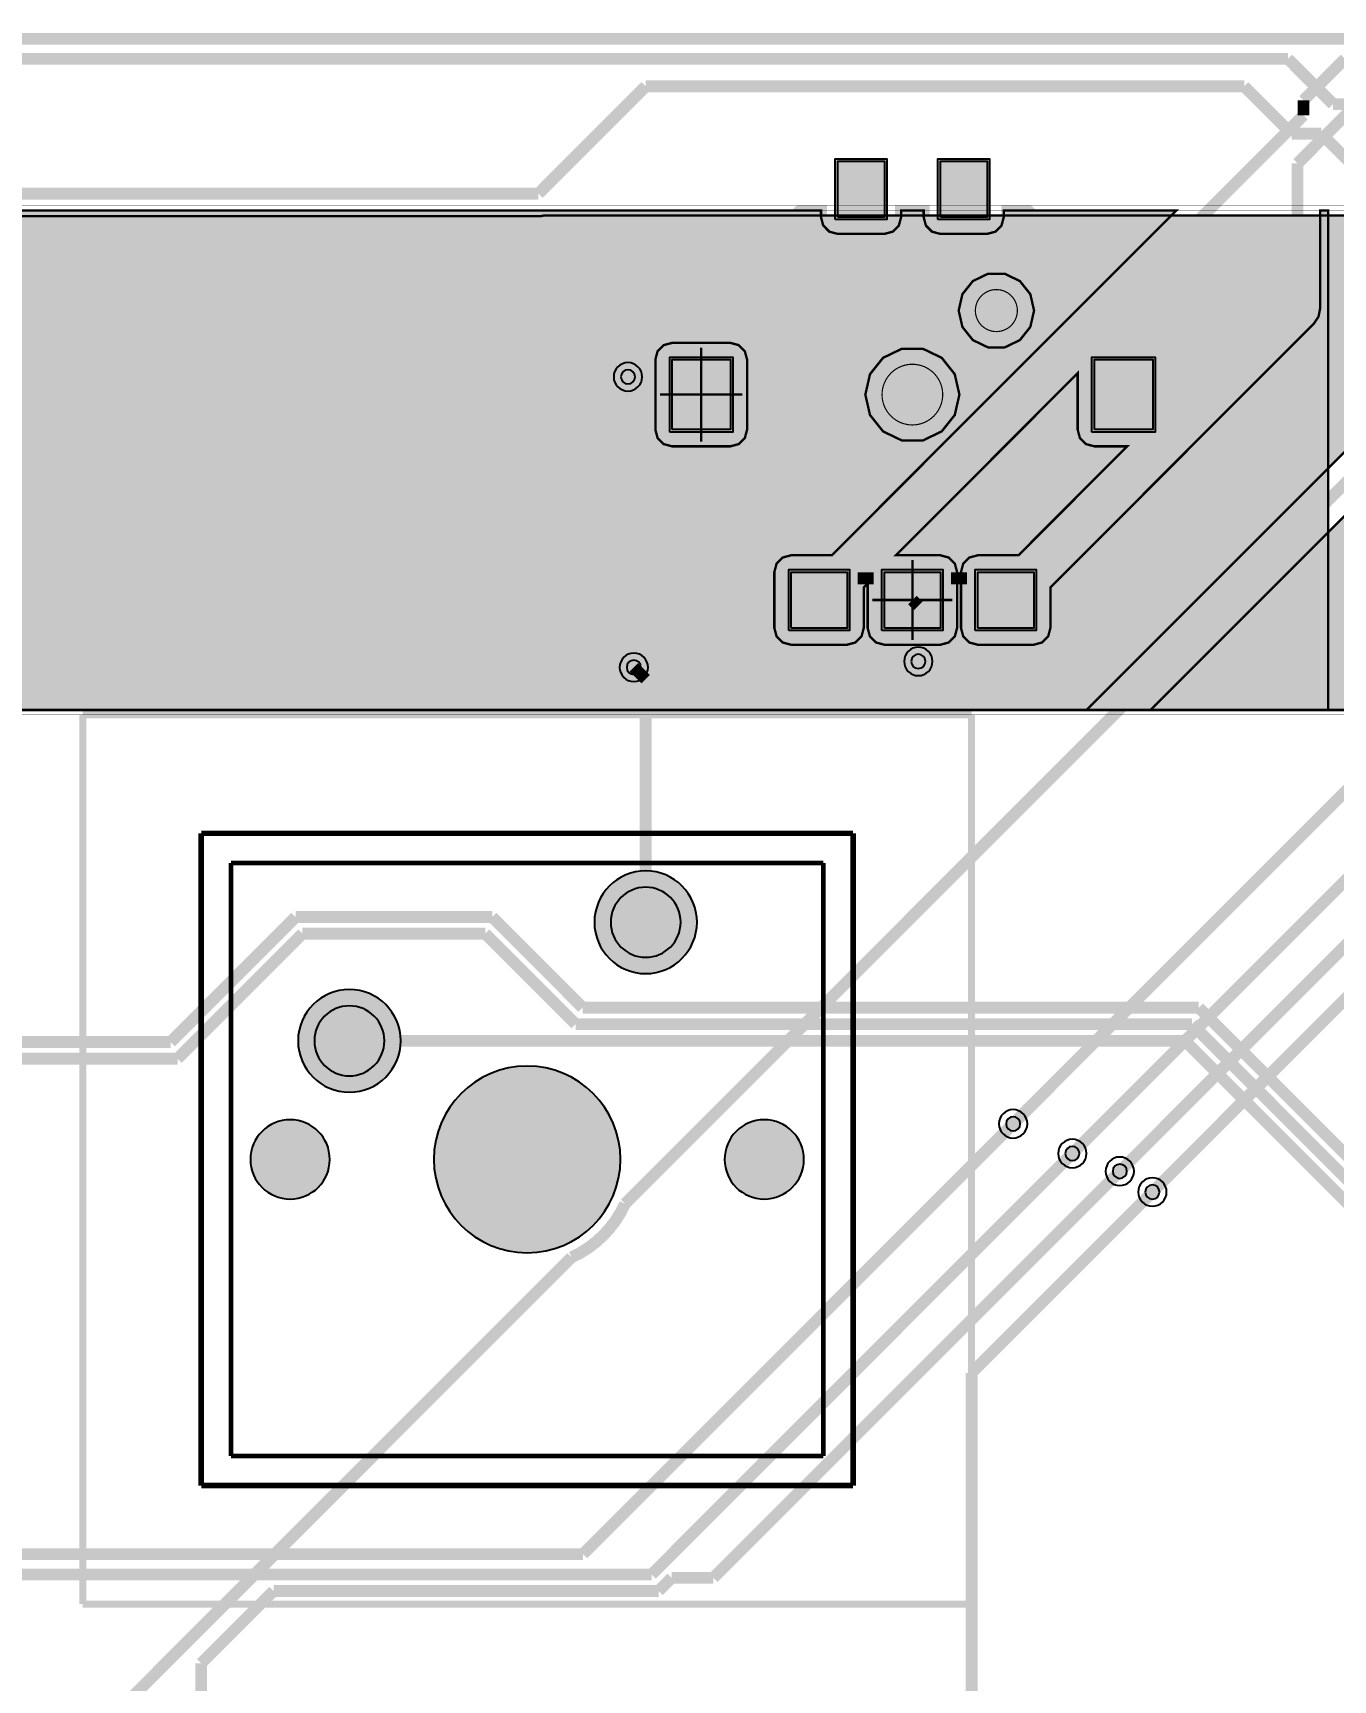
# Model space of a CAD drawing. Header units: millimetres. Extents: x 0 to 100, y 0 to 101.
# Drawn here: x 44.78 to 72.64, y 61.75 to 97.03 of the extents above; entities that cross this region are included whole.
import ezdxf

# ---------------------------------------------------------------- set-up
doc = ezdxf.new("R2010")
doc.units = ezdxf.units.MM
doc.header["$MEASUREMENT"] = 0
for name, color, linetype, true_color in [('Board-Outline-Layer', 7, 'Continuous', 0xff00ff), ('Bottom-Layer', 7, 'Continuous', 0x0000ff), ('Bottom-Paste-Mask-Layer', 7, 'Continuous', 0x800000), ('Bottom-Solder-Mask-Layer', 7, 'Continuous', 0xaa00ff), ('Document-Layer', 7, 'Continuous', 0xffffff), ('F.CrtYd', 7, 'Continuous', 0x9069e9), ('Hole-Layer', 7, 'Continuous', 0x222222), ('Multi-Layer', 7, 'Continuous', 0xc0c0c0), ('Top-Assembly-Layer', 7, 'Continuous', 0x33cc99), ('Top-Layer', 7, 'Continuous', 0xff0000), ('Top-Paste-Mask-Layer', 7, 'Continuous', 0x808080), ('Top-Silkscreen-Layer', 7, 'Continuous', 0xffcc00), ('Top-Solder-Mask-Layer', 7, 'Continuous', 0x800080)]:
    doc.layers.add(name, color=color, linetype=linetype, true_color=true_color)

msp = doc.modelspace()

# ---------------------------------------------------------------- hatches: boundary and pattern name
at = {"layer": 'Bottom-Layer'}
for points in [[(99.213, 93.117), (99.213, 82.525), (96.454, 82.525), (96.482, 82.927), (96.366, 83.314), (96.119, 83.633), (95.774, 83.843), (95.377, 83.916), (94.98, 83.843), (94.636, 83.633), (94.389, 83.314), (94.272, 82.927), (94.301, 82.525), (91.136, 82.525), (87.404, 86.257), (87.323, 86.551), (87.12, 86.778), (86.836, 86.89), (86.532, 86.862), (86.272, 86.702), (86.112, 86.443), (86.085, 86.139), (86.197, 85.855), (86.424, 85.651), (86.718, 85.57), (89.763, 82.525), (88.596, 82.525), (86.261, 84.86), (86.18, 85.154), (85.977, 85.381), (85.693, 85.493), (85.389, 85.465), (85.129, 85.305), (84.969, 85.046), (84.942, 84.742), (85.054, 84.458), (85.281, 84.254), (85.575, 84.173), (87.223, 82.525), (81.214, 82.525), (81.242, 82.931), (81.123, 83.32), (80.871, 83.64), (80.521, 83.848), (80.12, 83.916), (79.721, 83.836), (79.378, 83.617), (79.136, 83.289), (76.835, 83.289), (76.649, 83.252), (76.492, 83.147), (75.87, 82.525), (75.337, 82.525), (78.433, 85.621), (79.06, 85.621), (79.04, 85.161), (79.208, 84.732), (79.536, 84.409), (79.966, 84.245), (80.426, 84.27), (80.836, 84.479), (81.127, 84.836), (81.247, 85.28), (81.178, 85.736), (80.93, 86.124), (80.547, 86.378), (80.093, 86.455), (79.938, 86.556), (79.756, 86.591), (78.232, 86.591), (78.047, 86.554), (77.889, 86.449), (73.965, 82.525), (68.733, 82.525), (73.607, 87.399), (79.136, 87.399), (79.391, 87.059), (79.755, 86.84), (80.174, 86.773), (80.588, 86.868), (80.937, 87.111), (81.168, 87.467), (81.249, 87.884), (81.168, 88.301), (80.937, 88.657), (80.588, 88.901), (80.174, 88.996), (79.755, 88.929), (79.391, 88.709), (79.136, 88.369), (73.406, 88.369), (73.22, 88.332), (73.063, 88.227), (67.361, 82.525), (1.679, 82.525), (1.679, 93.117), (1.848, 93.117), (1.78, 93.006), (1.757, 92.878), (1.757, 92.058), (1.805, 91.879), (1.936, 91.748), (2.115, 91.7), (3.508, 91.7), (3.674, 91.402), (3.934, 91.181), (4.255, 91.065), (4.285, 91.061), (4.315, 91.06), (7.115, 91.06), (7.145, 91.061), (7.175, 91.065), (7.496, 91.181), (7.756, 91.402), (7.922, 91.7), (9.315, 91.7), (9.494, 91.748), (9.625, 91.879), (9.673, 92.058), (9.673, 92.878), (9.65, 93.006), (9.582, 93.117), (10.338, 93.117), (11.341, 92.113), (11.498, 92.008), (11.684, 91.971), (12.552, 91.971), (12.552, 91.804), (12.6, 91.625), (12.731, 91.494), (12.91, 91.446), (14.303, 91.446), (14.469, 91.148), (14.729, 90.927), (15.05, 90.811), (15.08, 90.807), (15.11, 90.806), (17.91, 90.806), (17.94, 90.807), (17.97, 90.811), (18.291, 90.927), (18.551, 91.148), (18.717, 91.446), (20.11, 91.446), (20.289, 91.494), (20.42, 91.625), (20.468, 91.804), (20.468, 92.624), (20.4, 92.834), (20.222, 92.964), (20.332, 93.023), (20.415, 93.117), (21.26, 93.117), (22.644, 91.732), (22.801, 91.627), (22.987, 91.59), (24.501, 91.59), (24.628, 91.395), (24.848, 91.319), (26.241, 91.319), (26.407, 91.021), (26.667, 90.8), (26.988, 90.684), (27.018, 90.68), (27.048, 90.679), (29.848, 90.679), (29.878, 90.68), (29.908, 90.684), (30.229, 90.8), (30.489, 91.021), (30.655, 91.319), (32.048, 91.319), (32.227, 91.367), (32.358, 91.498), (32.406, 91.677), (32.406, 92.497), (32.338, 92.707), (32.16, 92.837), (32.315, 92.938), (32.398, 93.102), (55.614, 93.102), (55.673, 93.106), (55.732, 93.117), (79.036, 93.117), (79.071, 92.647), (79.299, 92.234), (79.677, 91.952), (80.137, 91.852), (80.598, 91.952), (80.976, 92.234), (81.203, 92.647), (81.239, 93.117), (94.276, 93.117), (94.311, 92.647), (94.539, 92.234), (94.917, 91.952), (95.377, 91.852), (95.838, 91.952), (96.216, 92.234), (96.443, 92.647), (96.479, 93.117)], [(64.619, 91.081), (64.699, 90.731), (64.923, 90.449), (65.247, 90.293), (65.607, 90.293), (65.931, 90.449), (66.155, 90.731), (66.235, 91.081), (66.155, 91.432), (65.931, 91.713), (65.607, 91.869), (65.247, 91.869), (64.923, 91.713), (64.699, 91.432)], [(62.619, 89.281), (62.719, 88.844), (62.999, 88.493), (63.403, 88.298), (63.851, 88.298), (64.256, 88.493), (64.535, 88.844), (64.635, 89.281), (64.535, 89.719), (64.256, 90.069), (63.851, 90.264), (63.403, 90.264), (62.999, 90.069), (62.719, 89.719)], [(56.812, 77.978, 1), (59.012, 77.978, 1)], [(50.462, 75.438, 1), (52.662, 75.438, 1)], [(53.372, 72.898, 1), (57.372, 72.898, 1)], [(49.442, 72.898, 1), (51.142, 72.898, 1)], [(59.602, 72.898, 1), (61.302, 72.898, 1)]]:
    msp.add_hatch(color=256, dxfattribs=at).paths.add_polyline_path(points)
at = {"layer": 'Bottom-Paste-Mask-Layer'}
for points in [[(56.812, 77.978, 1), (59.012, 77.978, 1)], [(50.462, 75.438, 1), (52.662, 75.438, 1)], [(53.372, 72.898, 1), (57.372, 72.898, 1)], [(49.442, 72.898, 1), (51.142, 72.898, 1)], [(59.602, 72.898, 1), (61.302, 72.898, 1)]]:
    msp.add_hatch(color=256, dxfattribs=at).paths.add_polyline_path(points)
at = {"layer": 'Bottom-Solder-Mask-Layer'}
for points in [[(56.812, 77.978, 1), (59.012, 77.978, 1)], [(50.462, 75.438, 1), (52.662, 75.438, 1)], [(53.372, 72.898, 1), (57.372, 72.898, 1)], [(49.442, 72.898, 1), (51.142, 72.898, 1)], [(59.602, 72.898, 1), (61.302, 72.898, 1)]]:
    msp.add_hatch(color=256, dxfattribs=at).paths.add_polyline_path(points)
at = {"layer": 'Hole-Layer'}
for points in [[(57.162, 77.978, 1), (58.662, 77.978, 1)], [(50.812, 75.438, 1), (52.312, 75.438, 1)], [(53.372, 72.898, 1), (57.372, 72.898, 1)], [(49.442, 72.898, 1), (51.142, 72.898, 1)], [(59.602, 72.898, 1), (61.302, 72.898, 1)]]:
    msp.add_hatch(color=256, dxfattribs=at).paths.add_polyline_path(points)
at = {"layer": 'Multi-Layer'}
for points in [[(64.977, 91.081, 1), (65.877, 91.081, 1)], [(64.977, 91.081, 1), (65.877, 91.081, 1)], [(62.977, 89.281, 1), (64.277, 89.281, 1)], [(62.977, 89.281, 1), (64.277, 89.281, 1)], [(56.812, 77.978, 1), (59.012, 77.978, 1)], [(56.812, 77.978, 1), (59.012, 77.978, 1)], [(56.812, 77.978, 1), (59.012, 77.978, 1)], [(50.462, 75.438, 1), (52.662, 75.438, 1)], [(50.462, 75.438, 1), (52.662, 75.438, 1)], [(50.462, 75.438, 1), (52.662, 75.438, 1)], [(53.372, 72.898, 1), (57.372, 72.898, 1)], [(53.372, 72.898, 1), (57.372, 72.898, 1)], [(53.372, 72.898, 1), (57.372, 72.898, 1)], [(49.442, 72.898, 1), (51.142, 72.898, 1)], [(49.442, 72.898, 1), (51.142, 72.898, 1)], [(49.442, 72.898, 1), (51.142, 72.898, 1)], [(59.602, 72.898, 1), (61.302, 72.898, 1)], [(59.602, 72.898, 1), (61.302, 72.898, 1)], [(59.602, 72.898, 1), (61.302, 72.898, 1)]]:
    msp.add_hatch(color=256, dxfattribs=at).paths.add_polyline_path(points)
at = {"layer": 'Top-Layer'}
for points in [[(62.027, 93.081), (62.027, 94.281), (63.027, 94.281), (63.027, 93.081)], [(64.227, 93.081), (64.227, 94.281), (65.227, 94.281), (65.227, 93.081)], [(72.367, 93.225), (72.54, 93.225), (72.54, 82.525), (1.867, 82.525), (1.867, 93.225), (3.457, 93.225), (3.457, 92.02), (3.512, 91.688), (3.68, 91.395), (3.938, 91.179), (4.255, 91.065), (4.285, 91.061), (4.315, 91.06), (7.115, 91.06), (7.145, 91.061), (7.175, 91.065), (7.492, 91.179), (7.75, 91.395), (7.918, 91.688), (7.973, 92.02), (7.973, 93.225), (14.252, 93.225), (14.252, 91.766), (14.308, 91.434), (14.475, 91.141), (14.733, 90.925), (15.05, 90.811), (15.08, 90.807), (15.11, 90.806), (17.91, 90.806), (17.94, 90.807), (17.97, 90.811), (18.287, 90.925), (18.545, 91.141), (18.713, 91.434), (18.768, 91.766), (18.768, 93.225), (26.19, 93.225), (26.19, 91.639), (26.246, 91.307), (26.413, 91.014), (26.671, 90.798), (26.988, 90.684), (27.018, 90.68), (27.048, 90.679), (29.848, 90.679), (29.878, 90.68), (29.908, 90.684), (30.225, 90.798), (30.483, 91.014), (30.651, 91.307), (30.706, 91.639), (30.706, 93.225), (61.669, 93.225), (61.669, 93.081), (61.717, 92.902), (61.848, 92.771), (62.027, 92.723), (63.027, 92.723), (63.206, 92.771), (63.337, 92.902), (63.385, 93.081), (63.385, 93.225), (63.869, 93.225), (63.869, 93.081), (63.917, 92.902), (64.048, 92.771), (64.227, 92.723), (65.227, 92.723), (65.406, 92.771), (65.537, 92.902), (65.585, 93.081), (65.585, 93.225), (69.285, 93.225), (61.899, 85.839), (61.027, 85.839), (60.848, 85.791), (60.717, 85.66), (60.669, 85.481), (60.669, 84.281), (60.717, 84.102), (60.848, 83.971), (61.027, 83.923), (62.227, 83.923), (62.406, 83.971), (62.537, 84.102), (62.585, 84.281), (62.585, 85.153), (62.669, 85.237), (62.669, 84.281), (62.717, 84.102), (62.848, 83.971), (63.027, 83.923), (64.227, 83.923), (64.406, 83.971), (64.537, 84.102), (64.585, 84.281), (64.585, 85.481), (64.537, 85.66), (64.406, 85.791), (64.227, 85.839), (63.271, 85.839), (67.169, 89.737), (67.169, 88.531), (67.217, 88.352), (67.348, 88.221), (67.527, 88.173), (68.233, 88.173), (65.899, 85.839), (65.027, 85.839), (64.848, 85.791), (64.717, 85.66), (64.669, 85.481), (64.669, 84.281), (64.717, 84.102), (64.848, 83.971), (65.027, 83.923), (66.227, 83.923), (66.406, 83.971), (66.537, 84.102), (66.585, 84.281), (66.585, 85.153), (72.225, 90.793), (72.33, 90.95), (72.367, 91.136)], [(64.619, 91.081), (64.699, 90.731), (64.923, 90.449), (65.247, 90.293), (65.607, 90.293), (65.931, 90.449), (66.155, 90.731), (66.235, 91.081), (66.155, 91.432), (65.931, 91.713), (65.607, 91.869), (65.247, 91.869), (64.923, 91.713), (64.699, 91.432)], [(58.119, 88.531), (58.167, 88.352), (58.298, 88.221), (58.477, 88.173), (59.727, 88.173), (59.906, 88.221), (60.037, 88.352), (60.085, 88.531), (60.085, 90.031), (60.037, 90.21), (59.906, 90.341), (59.727, 90.389), (58.477, 90.389), (58.298, 90.341), (58.167, 90.21), (58.119, 90.031)], [(58.477, 88.531), (58.477, 90.031), (59.727, 90.031), (59.727, 88.531)], [(62.619, 89.281), (62.719, 88.844), (62.999, 88.493), (63.403, 88.298), (63.851, 88.298), (64.256, 88.493), (64.535, 88.844), (64.635, 89.281), (64.535, 89.719), (64.256, 90.069), (63.851, 90.264), (63.403, 90.264), (62.999, 90.069), (62.719, 89.719)], [(67.527, 88.531), (67.527, 90.031), (68.777, 90.031), (68.777, 88.531)], [(61.027, 84.281), (61.027, 85.481), (62.227, 85.481), (62.227, 84.281)], [(63.027, 84.281), (63.027, 85.481), (64.227, 85.481), (64.227, 84.281)], [(65.027, 84.281), (65.027, 85.481), (66.227, 85.481), (66.227, 84.281)], [(56.812, 77.978, 1), (59.012, 77.978, 1)], [(50.462, 75.438, 1), (52.662, 75.438, 1)], [(53.372, 72.898, 1), (57.372, 72.898, 1)], [(49.442, 72.898, 1), (51.142, 72.898, 1)], [(59.602, 72.898, 1), (61.302, 72.898, 1)]]:
    msp.add_hatch(color=256, dxfattribs=at).paths.add_polyline_path(points)
at = {"layer": 'Top-Paste-Mask-Layer'}
for points in [[(62.027, 93.081), (62.027, 94.281), (63.027, 94.281), (63.027, 93.081)], [(64.227, 93.081), (64.227, 94.281), (65.227, 94.281), (65.227, 93.081)], [(58.477, 88.531), (58.477, 90.031), (59.727, 90.031), (59.727, 88.531)], [(67.527, 88.531), (67.527, 90.031), (68.777, 90.031), (68.777, 88.531)], [(61.027, 84.281), (61.027, 85.481), (62.227, 85.481), (62.227, 84.281)], [(63.027, 84.281), (63.027, 85.481), (64.227, 85.481), (64.227, 84.281)], [(65.027, 84.281), (65.027, 85.481), (66.227, 85.481), (66.227, 84.281)], [(56.812, 77.978, 1), (59.012, 77.978, 1)], [(50.462, 75.438, 1), (52.662, 75.438, 1)], [(53.372, 72.898, 1), (57.372, 72.898, 1)], [(49.442, 72.898, 1), (51.142, 72.898, 1)], [(59.602, 72.898, 1), (61.302, 72.898, 1)]]:
    msp.add_hatch(color=256, dxfattribs=at).paths.add_polyline_path(points)
at = {"layer": 'Top-Solder-Mask-Layer'}
for points in [[(61.976, 93.03), (61.976, 94.332), (63.078, 94.332), (63.078, 93.03)], [(64.176, 93.03), (64.176, 94.332), (65.278, 94.332), (65.278, 93.03)], [(58.426, 88.48), (58.426, 90.082), (59.778, 90.082), (59.778, 88.48)], [(67.476, 88.48), (67.476, 90.082), (68.828, 90.082), (68.828, 88.48)], [(60.976, 84.23), (60.976, 85.532), (62.278, 85.532), (62.278, 84.23)], [(62.976, 84.23), (62.976, 85.532), (64.278, 85.532), (64.278, 84.23)], [(64.976, 84.23), (64.976, 85.532), (66.278, 85.532), (66.278, 84.23)], [(56.812, 77.978, 1), (59.012, 77.978, 1)], [(50.462, 75.438, 1), (52.662, 75.438, 1)], [(53.372, 72.898, 1), (57.372, 72.898, 1)], [(49.442, 72.898, 1), (51.142, 72.898, 1)], [(59.602, 72.898, 1), (61.302, 72.898, 1)]]:
    msp.add_hatch(color=256, dxfattribs=at).paths.add_polyline_path(points)

# ---------------------------------------------------------------- linework, layer by layer
at = {"layer": 'Board-Outline-Layer', "const_width": 0.254}
msp.add_lwpolyline([(0.889, -0.127), (0.889, 96.901), (99.822, 96.901), (99.822, -0.127)], close=True, dxfattribs=at)
at = {"layer": 'Bottom-Layer'}
for points, const_width in [([(25.781, 96.474), (71.674, 96.474)], 0.254), ([(71.674, 96.474), (72.644, 95.504)], 0.254), ([(55.614, 93.587), (57.912, 95.885)], 0.254), ([(57.912, 95.885), (70.739, 95.885)], 0.254), ([(70.739, 95.885), (71.755, 94.869)], 0.254), ([(72.644, 95.504), (80.137, 95.504)], 0.254), ([(71.755, 94.869), (72.39, 94.869)], 0.254), ([(72.39, 94.869), (73.025, 94.234)], 0.254), ([(31.248, 93.587), (55.614, 93.587)], 0.254), ([(32.398, 93.102), (55.614, 93.102), (55.673, 93.106), (55.732, 93.117), (79.036, 93.117)], 0.0508), ([(73.063, 88.227), (67.361, 82.525), (1.679, 82.525)], 0.0508), ([(57.47, 71.948), (73.406, 87.884)], 0.254), ([(73.965, 82.525), (68.733, 82.525), (73.607, 87.399)], 0.0508), ([(65.786, 73.66), (78.232, 86.106)], 0.254), ([(57.912, 83.185), (57.658, 83.439)], 0.254), ([(57.912, 77.978), (57.912, 83.185)], 0.254), ([(67.056, 73.025), (76.835, 82.804)], 0.254), ([(68.072, 72.644), (75.692, 80.264)], 0.254), ([(68.771, 72.2), (75.565, 78.994)], 0.254), ([(20.447, 34.925), (56.322, 70.8)], 0.254)]:
    msp.add_lwpolyline(points, dxfattribs=dict(at, const_width=const_width))
for points, const_width in [([(1.577, 82.423), (1.577, 93.218), (99.314, 93.218), (99.314, 82.423)], 0.00508), ([(64.619, 91.081), (64.699, 90.731), (64.923, 90.449), (65.247, 90.293), (65.607, 90.293), (65.931, 90.449), (66.155, 90.731), (66.235, 91.081), (66.155, 91.432), (65.931, 91.713), (65.607, 91.869), (65.247, 91.869), (64.923, 91.713), (64.699, 91.432)], 0.0508), ([(62.619, 89.281), (62.719, 88.844), (62.999, 88.493), (63.403, 88.298), (63.851, 88.298), (64.256, 88.493), (64.535, 88.844), (64.635, 89.281), (64.535, 89.719), (64.256, 90.069), (63.851, 90.264), (63.403, 90.264), (62.999, 90.069), (62.719, 89.719)], 0.0508)]:
    msp.add_lwpolyline(points, close=True, dxfattribs=dict(at, const_width=const_width))
for points in [[(56.812, 77.978, 1), (59.012, 77.978, 1)], [(50.462, 75.438, 1), (52.662, 75.438, 1)], [(53.372, 72.898, 1), (57.372, 72.898, 1)]]:
    msp.add_lwpolyline(points, format="xyb", close=True, dxfattribs=at)
for points in [[(49.442, 72.898, 1), (51.142, 72.898), (51.142, 72.898, 1), (49.442, 72.898)], [(59.602, 72.898, 1), (61.302, 72.898), (61.302, 72.898, 1), (59.602, 72.898)]]:
    msp.add_lwpolyline(points, format="xyb", dxfattribs=at)
at = {"layer": 'Bottom-Layer', "const_width": 0.254}
msp.add_lwpolyline([(56.322, 70.8, 0.182), (57.47, 71.948)], format="xyb", dxfattribs=at)
at = {"layer": 'Bottom-Paste-Mask-Layer'}
for points in [[(56.812, 77.978, 1), (59.012, 77.978, 1)], [(50.462, 75.438, 1), (52.662, 75.438, 1)], [(53.372, 72.898, 1), (57.372, 72.898, 1)]]:
    msp.add_lwpolyline(points, format="xyb", close=True, dxfattribs=at)
for points in [[(49.442, 72.898, 1), (51.142, 72.898), (51.142, 72.898, 1), (49.442, 72.898)], [(59.602, 72.898, 1), (61.302, 72.898), (61.302, 72.898, 1), (59.602, 72.898)]]:
    msp.add_lwpolyline(points, format="xyb", dxfattribs=at)
at = {"layer": 'Bottom-Solder-Mask-Layer'}
for points in [[(56.812, 77.978, 1), (59.012, 77.978, 1)], [(50.462, 75.438, 1), (52.662, 75.438, 1)], [(53.372, 72.898, 1), (57.372, 72.898, 1)]]:
    msp.add_lwpolyline(points, format="xyb", close=True, dxfattribs=at)
for points in [[(49.442, 72.898, 1), (51.142, 72.898), (51.142, 72.898, 1), (49.442, 72.898)], [(59.602, 72.898, 1), (61.302, 72.898), (61.302, 72.898, 1), (59.602, 72.898)]]:
    msp.add_lwpolyline(points, format="xyb", dxfattribs=at)
at = {"layer": 'Document-Layer', "const_width": 0.4}
msp.add_lwpolyline([(65.227, 91.081, 1), (65.627, 91.081), (65.627, 91.081, 1), (65.227, 91.081)], format="xyb", dxfattribs=at)
msp.add_lwpolyline([(65.227, 91.081, 1), (65.627, 91.081), (65.627, 91.081, 1), (65.227, 91.081)], format="xyb", dxfattribs=at)
at = {"layer": 'Document-Layer', "const_width": 0.6}
msp.add_lwpolyline([(63.327, 89.281, 1), (63.927, 89.281, 1)], format="xyb", close=True, dxfattribs=at)
msp.add_lwpolyline([(63.327, 89.281, 1), (63.927, 89.281, 1)], format="xyb", close=True, dxfattribs=at)
at = {"layer": 'F.CrtYd', "const_width": 0.15}
for points in [[(45.847, 82.423), (64.897, 82.423)], [(45.847, 63.373), (45.847, 82.423)], [(45.847, 82.423), (64.897, 82.423)], [(45.847, 63.373), (45.847, 82.423)], [(64.897, 82.423), (64.897, 63.373)], [(64.897, 82.423), (64.897, 63.373)], [(64.897, 63.373), (45.847, 63.373)], [(64.897, 63.373), (45.847, 63.373)]]:
    msp.add_lwpolyline(points, dxfattribs=at)
at = {"layer": 'Hole-Layer'}
for points in [[(57.379, 89.662, 1), (57.684, 89.662, 1)], [(63.602, 83.566, 1), (63.907, 83.566, 1)], [(57.506, 83.439, 1), (57.811, 83.439, 1)], [(53.372, 72.898, 1), (57.372, 72.898, 1)], [(65.634, 73.66, 1), (65.939, 73.66, 1)], [(66.904, 73.025, 1), (67.209, 73.025, 1)], [(67.92, 72.644, 1), (68.225, 72.644, 1)], [(68.618, 72.2, 1), (68.923, 72.2, 1)]]:
    msp.add_lwpolyline(points, format="xyb", close=True, dxfattribs=at)
for points in [[(57.162, 77.978, 1), (58.662, 77.978), (58.662, 77.978, 1), (57.162, 77.978)], [(50.812, 75.438, 1), (52.312, 75.438), (52.312, 75.438, 1), (50.812, 75.438)], [(49.442, 72.898, 1), (51.142, 72.898), (51.142, 72.898, 1), (49.442, 72.898)], [(59.602, 72.898, 1), (61.302, 72.898), (61.302, 72.898, 1), (59.602, 72.898)]]:
    msp.add_lwpolyline(points, format="xyb", dxfattribs=at)
at = {"layer": 'Multi-Layer', "const_width": 0.0254}
for points in [[(64.977, 91.081, 1), (65.877, 91.081, 1)], [(64.977, 91.081, 1), (65.877, 91.081, 1)], [(62.977, 89.281, 1), (64.277, 89.281, 1)], [(62.977, 89.281, 1), (64.277, 89.281, 1)]]:
    msp.add_lwpolyline(points, format="xyb", close=True, dxfattribs=at)
at = {"layer": 'Multi-Layer'}
for points in [[(57.226, 89.662, 1), (57.836, 89.662, 1)], [(57.353, 83.439, 1), (57.963, 83.439, 1)], [(63.449, 83.566, 1), (64.059, 83.566, 1)], [(56.812, 77.978, 1), (59.012, 77.978, 1)], [(56.812, 77.978, 1), (59.012, 77.978, 1)], [(56.812, 77.978, 1), (59.012, 77.978, 1)], [(50.462, 75.438, 1), (52.662, 75.438, 1)], [(50.462, 75.438, 1), (52.662, 75.438, 1)], [(50.462, 75.438, 1), (52.662, 75.438, 1)], [(53.372, 72.898, 1), (57.372, 72.898, 1)], [(53.372, 72.898, 1), (57.372, 72.898, 1)], [(53.372, 72.898, 1), (57.372, 72.898, 1)]]:
    msp.add_lwpolyline(points, format="xyb", close=True, dxfattribs=at)
for points in [[(49.442, 72.898, 1), (51.142, 72.898), (51.142, 72.898, 1), (49.442, 72.898)], [(49.442, 72.898, 1), (51.142, 72.898), (51.142, 72.898, 1), (49.442, 72.898)], [(49.442, 72.898, 1), (51.142, 72.898), (51.142, 72.898, 1), (49.442, 72.898)], [(59.602, 72.898, 1), (61.302, 72.898), (61.302, 72.898, 1), (59.602, 72.898)], [(59.602, 72.898, 1), (61.302, 72.898), (61.302, 72.898, 1), (59.602, 72.898)], [(59.602, 72.898, 1), (61.302, 72.898), (61.302, 72.898, 1), (59.602, 72.898)], [(65.481, 73.66, 1), (66.091, 73.66), (66.091, 73.66, 1), (65.481, 73.66)], [(66.751, 73.025, 1), (67.361, 73.025), (67.361, 73.025, 1), (66.751, 73.025)], [(67.767, 72.644, 1), (68.377, 72.644), (68.377, 72.644, 1), (67.767, 72.644)], [(68.466, 72.2, 1), (69.076, 72.2), (69.076, 72.2, 1), (68.466, 72.2)]]:
    msp.add_lwpolyline(points, format="xyb", dxfattribs=at)
at = {"layer": 'Top-Assembly-Layer', "const_width": 0.1}
for points in [[(49.022, 79.248), (61.722, 79.248)], [(49.022, 66.548), (49.022, 79.248)], [(49.022, 79.248), (61.722, 79.248)], [(49.022, 66.548), (49.022, 79.248)], [(61.722, 79.248), (61.722, 66.548)], [(61.722, 79.248), (61.722, 66.548)], [(61.722, 66.548), (49.022, 66.548)], [(61.722, 66.548), (49.022, 66.548)]]:
    msp.add_lwpolyline(points, dxfattribs=at)
at = {"layer": 'Top-Layer'}
for points, const_width in [([(72.009, 95.585), (72.898, 96.474)], 0.254), ([(72.009, 95.263), (72.009, 95.585)], 0.254), ([(61.627, 84.881), (72.009, 95.263)], 0.254), ([(71.882, 94.234), (73.089, 95.441)], 0.254), ([(71.882, 91.136), (71.882, 94.234)], 0.254), ([(30.706, 93.225), (61.669, 93.225), (61.669, 93.081), (61.717, 92.902), (61.848, 92.771), (62.027, 92.723), (63.027, 92.723), (63.206, 92.771), (63.337, 92.902), (63.385, 93.081), (63.385, 93.225), (63.869, 93.225), (63.869, 93.081), (63.917, 92.902), (64.048, 92.771), (64.227, 92.723), (65.227, 92.723), (65.406, 92.771), (65.537, 92.902), (65.585, 93.081), (65.585, 93.225), (69.285, 93.225), (61.899, 85.839), (61.027, 85.839), (60.848, 85.791), (60.717, 85.66), (60.669, 85.481), (60.669, 84.281), (60.717, 84.102), (60.848, 83.971), (61.027, 83.923), (62.227, 83.923), (62.406, 83.971), (62.537, 84.102), (62.585, 84.281), (62.585, 85.153), (62.669, 85.237), (62.669, 84.281), (62.717, 84.102), (62.848, 83.971), (63.027, 83.923), (64.227, 83.923), (64.406, 83.971), (64.537, 84.102), (64.585, 84.281), (64.585, 85.481), (64.537, 85.66), (64.406, 85.791), (64.227, 85.839), (63.271, 85.839), (67.169, 89.737), (67.169, 88.531), (67.217, 88.352), (67.348, 88.221), (67.527, 88.173), (68.233, 88.173), (65.899, 85.839), (65.027, 85.839), (64.848, 85.791), (64.717, 85.66), (64.669, 85.481), (64.669, 84.281), (64.717, 84.102), (64.848, 83.971), (65.027, 83.923), (66.227, 83.923), (66.406, 83.971), (66.537, 84.102), (66.585, 84.281), (66.585, 85.153), (72.225, 90.793), (72.33, 90.95), (72.367, 91.136), (72.367, 93.225), (72.54, 93.225), (72.54, 82.525), (1.867, 82.525)], 0.0508), ([(65.627, 84.881), (71.882, 91.136)], 0.254), ([(59.102, 89.281), (59.102, 90.288)], 0.0508), ([(58.721, 89.662), (57.531, 89.662)], 0.254), ([(59.102, 89.281), (58.721, 89.662)], 0.254), ([(59.102, 89.281), (58.221, 89.281)], 0.0508), ([(59.102, 89.281), (59.984, 89.281)], 0.0508), ([(59.102, 89.281), (59.102, 88.275)], 0.0508), ([(63.627, 84.881), (63.627, 85.738)], 0.0508), ([(63.627, 84.881), (62.771, 84.881)], 0.0508), ([(63.627, 84.881), (63.754, 84.754)], 0.254), ([(63.627, 84.881), (64.484, 84.881)], 0.0508), ([(63.627, 84.881), (63.627, 84.025)], 0.0508), ([(63.754, 84.754), (63.754, 83.566)], 0.254), ([(47.732, 75.413), (50.408, 78.089)], 0.254), ([(50.408, 78.089), (54.622, 78.089)], 0.254), ([(54.622, 78.089), (56.561, 76.15)], 0.254), ([(47.879, 75.057), (50.555, 77.733)], 0.254), ([(50.555, 77.733), (54.474, 77.733)], 0.254), ([(54.474, 77.733), (56.413, 75.794)], 0.254), ([(56.561, 76.15), (69.764, 76.15)], 0.254), ([(69.764, 76.15), (78.096, 67.818)], 0.254), ([(56.413, 75.794), (69.617, 75.794)], 0.254), ([(69.617, 75.794), (77.974, 67.437)], 0.254), ([(30.161, 75.413), (47.732, 75.413)], 0.254), ([(51.562, 75.438), (69.469, 75.438)], 0.254), ([(69.469, 75.438), (77.851, 67.056)], 0.254), ([(28.829, 75.057), (47.879, 75.057)], 0.254), ([(56.568, 64.442), (65.786, 73.66)], 0.254), ([(58.039, 64.008), (67.056, 73.025)], 0.254), ([(59.362, 63.934), (68.072, 72.644)], 0.254), ([(64.897, 68.326), (68.771, 72.2)], 0.254), ([(64.897, 34.036), (64.897, 68.326)], 0.254), ([(20.754, 64.442), (56.568, 64.442)], 0.254), ([(33.02, 64.008), (58.039, 64.008)], 0.254), ([(58.187, 63.652), (58.468, 63.934)], 0.254), ([(58.468, 63.934), (59.362, 63.934)], 0.254), ([(48.387, 62.103), (49.936, 63.652)], 0.254), ([(49.936, 63.652), (58.187, 63.652)], 0.254), ([(48.387, 42.164), (48.387, 62.103)], 0.254)]:
    msp.add_lwpolyline(points, dxfattribs=dict(at, const_width=const_width))
for points in [[(62.027, 93.081), (62.027, 94.281), (63.027, 94.281), (63.027, 93.081)], [(64.227, 93.081), (64.227, 94.281), (65.227, 94.281), (65.227, 93.081)], [(58.477, 88.531), (58.477, 90.031), (59.727, 90.031), (59.727, 88.531)], [(67.527, 88.531), (67.527, 90.031), (68.777, 90.031), (68.777, 88.531)], [(61.027, 84.281), (61.027, 85.481), (62.227, 85.481), (62.227, 84.281)], [(63.027, 84.281), (63.027, 85.481), (64.227, 85.481), (64.227, 84.281)], [(65.027, 84.281), (65.027, 85.481), (66.227, 85.481), (66.227, 84.281)]]:
    msp.add_lwpolyline(points, close=True, dxfattribs=at)
for points, const_width in [([(1.765, 82.423), (1.765, 93.327), (99.314, 93.327), (99.314, 82.423)], 0.00508), ([(64.619, 91.081), (64.699, 90.731), (64.923, 90.449), (65.247, 90.293), (65.607, 90.293), (65.931, 90.449), (66.155, 90.731), (66.235, 91.081), (66.155, 91.432), (65.931, 91.713), (65.607, 91.869), (65.247, 91.869), (64.923, 91.713), (64.699, 91.432)], 0.0508), ([(58.119, 88.531), (58.167, 88.352), (58.298, 88.221), (58.477, 88.173), (59.727, 88.173), (59.906, 88.221), (60.037, 88.352), (60.085, 88.531), (60.085, 90.031), (60.037, 90.21), (59.906, 90.341), (59.727, 90.389), (58.477, 90.389), (58.298, 90.341), (58.167, 90.21), (58.119, 90.031)], 0.0508), ([(62.619, 89.281), (62.719, 88.844), (62.999, 88.493), (63.403, 88.298), (63.851, 88.298), (64.256, 88.493), (64.535, 88.844), (64.635, 89.281), (64.535, 89.719), (64.256, 90.069), (63.851, 90.264), (63.403, 90.264), (62.999, 90.069), (62.719, 89.719)], 0.0508)]:
    msp.add_lwpolyline(points, close=True, dxfattribs=dict(at, const_width=const_width))
for points in [[(56.812, 77.978, 1), (59.012, 77.978, 1)], [(50.462, 75.438, 1), (52.662, 75.438, 1)], [(53.372, 72.898, 1), (57.372, 72.898, 1)]]:
    msp.add_lwpolyline(points, format="xyb", close=True, dxfattribs=at)
for points in [[(49.442, 72.898, 1), (51.142, 72.898), (51.142, 72.898, 1), (49.442, 72.898)], [(59.602, 72.898, 1), (61.302, 72.898), (61.302, 72.898, 1), (59.602, 72.898)]]:
    msp.add_lwpolyline(points, format="xyb", dxfattribs=at)
at = {"layer": 'Top-Paste-Mask-Layer'}
for points in [[(62.027, 93.081), (62.027, 94.281), (63.027, 94.281), (63.027, 93.081)], [(64.227, 93.081), (64.227, 94.281), (65.227, 94.281), (65.227, 93.081)], [(58.477, 88.531), (58.477, 90.031), (59.727, 90.031), (59.727, 88.531)], [(67.527, 88.531), (67.527, 90.031), (68.777, 90.031), (68.777, 88.531)], [(61.027, 84.281), (61.027, 85.481), (62.227, 85.481), (62.227, 84.281)], [(63.027, 84.281), (63.027, 85.481), (64.227, 85.481), (64.227, 84.281)], [(65.027, 84.281), (65.027, 85.481), (66.227, 85.481), (66.227, 84.281)]]:
    msp.add_lwpolyline(points, close=True, dxfattribs=at)
for points in [[(56.812, 77.978, 1), (59.012, 77.978, 1)], [(50.462, 75.438, 1), (52.662, 75.438, 1)], [(53.372, 72.898, 1), (57.372, 72.898, 1)]]:
    msp.add_lwpolyline(points, format="xyb", close=True, dxfattribs=at)
for points in [[(49.442, 72.898, 1), (51.142, 72.898), (51.142, 72.898, 1), (49.442, 72.898)], [(59.602, 72.898, 1), (61.302, 72.898), (61.302, 72.898, 1), (59.602, 72.898)]]:
    msp.add_lwpolyline(points, format="xyb", dxfattribs=at)
at = {"layer": 'Top-Silkscreen-Layer'}
for points, const_width in [([(59.69, 90.262), (59.69, 91.694), (61.214, 93.218), (61.796, 93.218)], 0.254), ([(59.69, 90.262), (59.69, 91.694), (61.214, 93.218), (61.796, 93.218)], 0.254), ([(63.996, 93.218), (63.258, 93.218)], 0.254), ([(63.996, 93.218), (63.258, 93.218)], 0.254), ([(67.638, 90.262), (67.638, 91.694), (66.114, 93.218), (65.532, 93.218)], 0.254), ([(67.638, 90.262), (67.638, 91.694), (66.114, 93.218), (65.532, 93.218)], 0.254), ([(59.69, 88.3), (59.69, 85.344), (60.796, 85.344)], 0.254), ([(59.69, 88.3), (59.69, 85.344), (60.796, 85.344)], 0.254), ([(67.638, 88.3), (67.638, 85.344), (66.458, 85.344)], 0.254), ([(67.638, 88.3), (67.638, 85.344), (66.458, 85.344)], 0.254), ([(62.458, 85.344), (62.796, 85.344)], 0.254), ([(62.458, 85.344), (62.796, 85.344)], 0.254), ([(64.458, 85.344), (64.796, 85.344)], 0.254), ([(64.458, 85.344), (64.796, 85.344)], 0.254), ([(48.387, 79.883), (62.357, 79.883)], 0.12), ([(48.387, 65.913), (48.387, 79.883)], 0.12), ([(48.387, 79.883), (62.357, 79.883)], 0.12), ([(48.387, 65.913), (48.387, 79.883)], 0.12), ([(62.357, 79.883), (62.357, 65.913)], 0.12), ([(62.357, 79.883), (62.357, 65.913)], 0.12), ([(62.357, 65.913), (48.387, 65.913)], 0.12), ([(62.357, 65.913), (48.387, 65.913)], 0.12)]:
    msp.add_lwpolyline(points, dxfattribs=dict(at, const_width=const_width))
at = {"layer": 'Top-Solder-Mask-Layer'}
for points in [[(61.976, 93.03), (61.976, 94.332), (63.078, 94.332), (63.078, 93.03)], [(64.176, 93.03), (64.176, 94.332), (65.278, 94.332), (65.278, 93.03)], [(58.426, 88.48), (58.426, 90.082), (59.778, 90.082), (59.778, 88.48)], [(67.476, 88.48), (67.476, 90.082), (68.828, 90.082), (68.828, 88.48)], [(60.976, 84.23), (60.976, 85.532), (62.278, 85.532), (62.278, 84.23)], [(62.976, 84.23), (62.976, 85.532), (64.278, 85.532), (64.278, 84.23)], [(64.976, 84.23), (64.976, 85.532), (66.278, 85.532), (66.278, 84.23)]]:
    msp.add_lwpolyline(points, close=True, dxfattribs=at)
for points in [[(56.812, 77.978, 1), (59.012, 77.978, 1)], [(50.462, 75.438, 1), (52.662, 75.438, 1)], [(53.372, 72.898, 1), (57.372, 72.898, 1)]]:
    msp.add_lwpolyline(points, format="xyb", close=True, dxfattribs=at)
for points in [[(49.442, 72.898, 1), (51.142, 72.898), (51.142, 72.898, 1), (49.442, 72.898)], [(59.602, 72.898, 1), (61.302, 72.898), (61.302, 72.898, 1), (59.602, 72.898)]]:
    msp.add_lwpolyline(points, format="xyb", dxfattribs=at)

doc.saveas('drawing.dxf')
